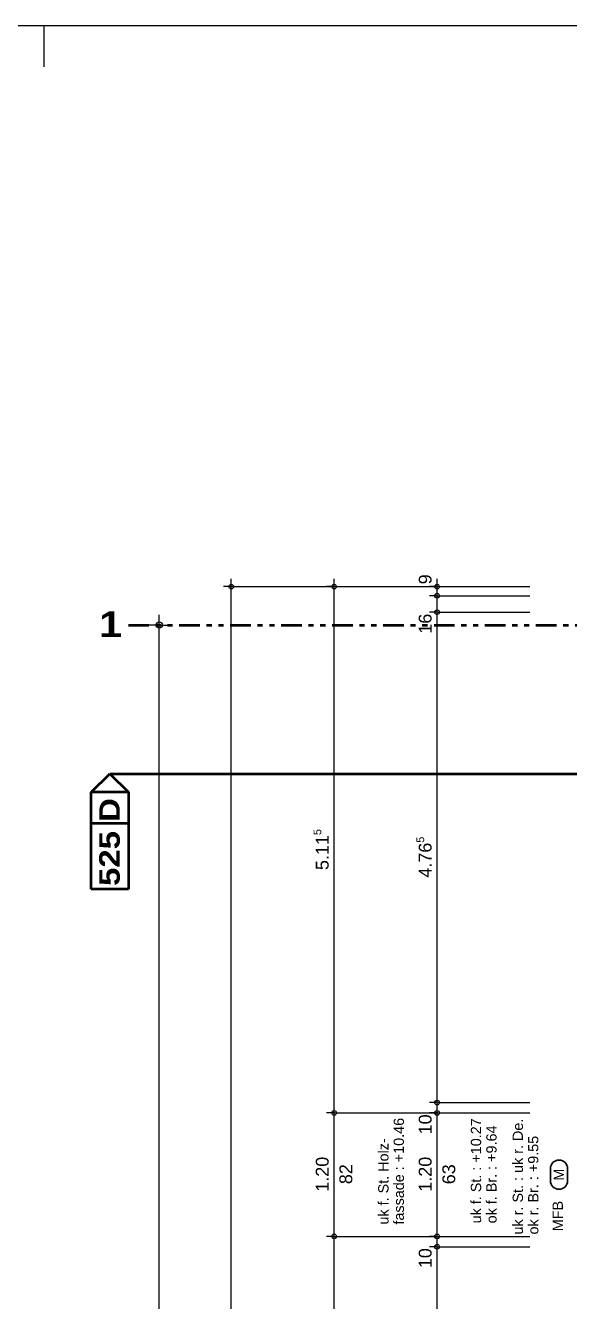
# Model space of a CAD drawing. Header units: centimetres. Extents: x 0.3 to 84.3, y 0.3 to 59.7.
# Drawn here: x 20.94 to 31.51, y 34.91 to 59.7 of the extents above; entities that cross this region are included whole.
import ezdxf

# ---------------------------------------------------------------- set-up
doc = ezdxf.new("R2010")
doc.units = ezdxf.units.CM
for name, pattern in [('AUSGEZOGEN', [0]), ('LINIE_23', [0.79, 0.4, -0.13, 0, -0.13, 0, -0.13]), ('RAND', [44.45, 12.7, -6.35, 12.7, -6.35, 0, -6.35]), ('STRICHPUNKT', [25.4, 12.7, -6.35, 0, -6.35])]:
    doc.linetypes.add(name, pattern=pattern)
for name, color, linetype, lineweight in [('Bauachsen grob', 7, 'RAND', 25), ('Plankopf', 7, 'AUSGEZOGEN', 25), ('Schnittbegrenzung', 7, 'AUSGEZOGEN', 25), ('Text Koten', 7, 'AUSGEZOGEN', 50), ('Vorprojektmasse', 7, 'AUSGEZOGEN', 25), ('Werkplan- Ausfuehrungsmasse', 7, 'AUSGEZOGEN', 25)]:
    doc.layers.add(name, color=color, linetype=linetype, lineweight=lineweight)
doc.layers.add('Elektro Text', color=7, linetype='AUSGEZOGEN', lineweight=35, true_color=0x656565)
doc.styles.add('ARIAL', font='ARIAL.TTF')
doc.styles.add('Arial Black', font='Arial Black')

msp = doc.modelspace()

# ---------------------------------------------------------------- linework, layer by layer
at = {"layer": 'Bauachsen grob', "color": 32, "linetype": 'LINIE_23', "lineweight": 50, "true_color": 0xc36e14}
msp.add_line((22.94, 48.05), (73.132, 48.05), dxfattribs=at)
at = {"layer": 'Elektro Text', "color": 40, "linetype": 'AUSGEZOGEN', "lineweight": 35}
for p, q in [((31.143, 37.486), (31.143, 37.253)), ((31.476, 37.486), (31.476, 37.253))]:
    msp.add_line(p, q, dxfattribs=at)
for centre, start, end in [((31.309, 37.486), 0, 180), ((31.309, 37.253), 180, 0)]:
    msp.add_arc(centre, 0.167, start, end, dxfattribs=at)
at = {"layer": 'Plankopf', "color": 7, "linetype": 'AUSGEZOGEN', "lineweight": 25}
for p, q in [((0.3, 59.7), (84.3, 59.7)), ((21.3, 59.7), (21.3, 58.9))]:
    msp.add_line(p, q, dxfattribs=at)
at = {"layer": 'Schnittbegrenzung', "color": 14, "linetype": 'AUSGEZOGEN', "lineweight": 50, "true_color": 0xb20000}
for p, q in [((22.22, 44.8), (22.58, 45.16)), ((22.58, 45.16), (22.94, 44.8)), ((22.94, 44.8), (22.22, 44.8)), ((22.22, 42.916), (22.22, 44.8)), ((22.94, 44.8), (22.94, 42.916)), ((22.94, 44.8), (22.94, 42.916)), ((22.94, 44.196), (22.22, 44.196)), ((22.94, 42.916), (22.22, 42.916))]:
    msp.add_line(p, q, dxfattribs=at)
at = {"layer": 'Schnittbegrenzung', "color": 14, "linetype": 'STRICHPUNKT', "lineweight": 50, "true_color": 0xb20000}
msp.add_line((22.58, 45.16), (73.436, 45.16), dxfattribs=at)
at = {"layer": 'Vorprojektmasse', "color": 32, "linetype": 'AUSGEZOGEN', "lineweight": 25, "true_color": 0xc36e14}
for p, q in [((23.54, 48.05), (23.54, 48.25)), ((23.54, 48.05), (23.34, 48.05)), ((23.54, 48.05), (23.74, 48.05)), ((23.54, 16.46), (23.54, 48.05))]:
    msp.add_line(p, q, dxfattribs=at)
msp.add_circle((23.54, 48.05), 0.06, dxfattribs=at)
at = {"layer": 'Werkplan- Ausfuehrungsmasse', "color": 7, "linetype": 'AUSGEZOGEN', "lineweight": 25}
for p, q in [((24.94, 48.796), (24.94, 48.946)), ((26.94, 48.796), (26.94, 48.946)), ((28.94, 48.796), (28.94, 48.946)), ((24.94, 48.796), (24.79, 48.796)), ((24.94, 48.796), (25.09, 48.796)), ((24.94, 48.796), (27.34, 48.796)), ((24.94, 15.764), (24.94, 48.796)), ((26.94, 48.796), (26.79, 48.796)), ((26.94, 48.796), (27.09, 48.796)), ((26.94, 48.796), (29.34, 48.796)), ((26.94, 38.57), (26.94, 48.796)), ((28.94, 48.796), (28.79, 48.796)), ((28.94, 48.62), (28.79, 48.62)), ((28.94, 48.796), (29.09, 48.796)), ((28.94, 48.796), (30.74, 48.796)), ((28.94, 48.62), (28.94, 48.796)), ((28.94, 48.62), (29.09, 48.62)), ((28.94, 48.62), (30.74, 48.62)), ((28.94, 48.3), (28.94, 48.62)), ((28.94, 48.3), (28.79, 48.3)), ((28.94, 48.3), (29.09, 48.3)), ((28.94, 48.3), (30.74, 48.3)), ((28.94, 38.77), (28.94, 48.3)), ((28.94, 38.77), (28.79, 38.77)), ((28.94, 38.77), (29.09, 38.77)), ((28.94, 38.77), (30.74, 38.77)), ((28.94, 38.57), (28.94, 38.77)), ((26.94, 38.57), (26.79, 38.57)), ((26.94, 38.57), (27.09, 38.57)), ((26.94, 38.57), (29.34, 38.57)), ((26.94, 36.17), (26.94, 38.57)), ((28.94, 38.57), (28.79, 38.57)), ((28.94, 38.57), (29.09, 38.57)), ((28.94, 38.57), (30.74, 38.57)), ((28.94, 36.17), (28.94, 38.57)), ((26.94, 36.17), (26.79, 36.17)), ((26.94, 36.17), (27.09, 36.17)), ((26.94, 31.01), (26.94, 36.17)), ((28.94, 36.17), (28.79, 36.17)), ((28.94, 35.97), (28.79, 35.97)), ((28.94, 36.17), (29.09, 36.17)), ((28.94, 35.97), (28.94, 36.17)), ((28.94, 35.97), (29.09, 35.97)), ((28.94, 31.21), (28.94, 35.97))]:
    msp.add_line(p, q, dxfattribs=at)
for points in [[(26.94, 36.17), (27.32, 36.17), (27.32, 36.17), (29.34, 36.17)], [(28.94, 36.17), (29.32, 36.17), (29.32, 36.17), (30.74, 36.17)], [(28.94, 35.97), (29.316, 35.97), (29.316, 35.97), (30.74, 35.97)]]:
    msp.add_lwpolyline(points, dxfattribs=at)
for centre in [(24.94, 48.796), (26.94, 48.796), (28.94, 48.796), (28.94, 48.62), (28.94, 48.3), (28.94, 38.77), (26.94, 38.57), (28.94, 38.57), (26.94, 36.17), (28.94, 36.17), (28.94, 35.97)]:
    msp.add_circle(centre, 0.045, dxfattribs=at)

# ---------------------------------------------------------------- texts
at = {"layer": 'Bauachsen grob', "color": 32, "linetype": 'AUSGEZOGEN', "lineweight": 100, "true_color": 0xc36e14, "insert": (22.373, 47.816), "char_height": 0.5, "width": 0.25, "attachment_point": 7, "style": 'Arial Black'}
msp.add_mtext('1', dxfattribs=at)
at = {"layer": 'Elektro Text', "color": 40, "linetype": 'AUSGEZOGEN', "lineweight": 35, "insert": (31.403, 37.253), "char_height": 0.2, "width": 0.1, "attachment_point": 7, "rotation": 90, "style": 'ARIAL'}
msp.add_mtext('M', dxfattribs=at)
at = {"layer": 'Schnittbegrenzung', "color": 14, "linetype": 'AUSGEZOGEN', "lineweight": 35, "true_color": 0xb20000, "insert": (22.78, 42.98), "char_height": 0.4, "width": 0.2, "attachment_point": 7, "rotation": 90, "style": 'Arial Black'}
msp.add_mtext('525\\~D', dxfattribs=at)
at = {"layer": 'Text Koten', "color": 7, "linetype": 'AUSGEZOGEN', "lineweight": 35, "char_height": 0.2, "width": 0.1, "attachment_point": 7, "rotation": 90, "style": 'ARIAL'}
for s, insert in [('fassade\\~:\\~+10.46', (28.298, 36.4)), ('uk\\~f.\\~St.\\~:\\~+10.27', (29.798, 36.423)), ('uk\\~r.\\~St.\\~:\\~uk\\~r.\\~De.', (30.61, 36.207)), ('ok\\~f.\\~Br.\\~:\\~+9.64', (30.098, 36.423)), ('uk\\~f.\\~St.\\~Holz-', (27.998, 36.4)), ('ok\\~r.\\~Br.\\~:\\~+9.55', (30.91, 36.207)), ('MFB', (31.384, 36.271))]:
    msp.add_mtext(s, dxfattribs=dict(at, insert=insert))
at = {"layer": 'Werkplan- Ausfuehrungsmasse', "color": 7, "linetype": 'AUSGEZOGEN', "lineweight": 50, "attachment_point": 7, "rotation": 90, "style": 'ARIAL'}
for s, insert, char_height, width in [('9', (28.836, 48.841), 0.25, 0.125), ('16', (28.836, 47.882), 0.25, 0.125), ('5', (26.69, 43.969), 0.15, 0.075), ('5.11', (26.836, 43.289), 0.25, 0.125), ('5', (28.69, 43.821), 0.15, 0.075), ('4.76', (28.836, 43.141), 0.25, 0.125), ('10', (28.836, 38.153), 0.25, 0.125), ('1.20', (26.836, 37.038), 0.25, 0.125), ('1.20', (28.836, 37.038), 0.25, 0.125), ('82', (27.295, 37.185), 0.25, 0.125), ('63', (29.295, 37.183), 0.25, 0.125), ('10', (28.836, 35.553), 0.25, 0.125)]:
    msp.add_mtext(s, dxfattribs=dict(at, insert=insert, char_height=char_height, width=width))

doc.saveas('drawing.dxf')
